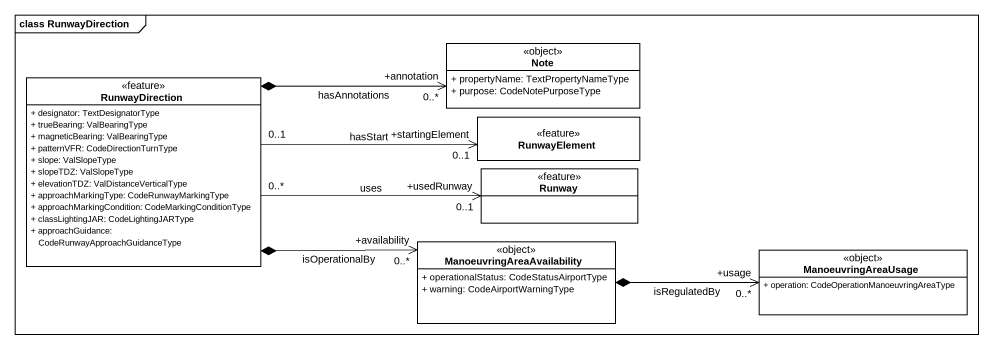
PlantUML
@startuml
mainframe class RunwayDirection
hide circle
hide empty members
skinparam classAttributeIconSize 0
class "Note" as Note_ <<object>> #FFFFFF {
  + propertyName: TextPropertyNameType
  + purpose: CodeNotePurposeType
}
class RunwayDirection <<feature>> {
  + designator: TextDesignatorType
  + trueBearing: ValBearingType
  + magneticBearing: ValBearingType
  + patternVFR: CodeDirectionTurnType
  + slope: ValSlopeType
  + slopeTDZ: ValSlopeType
  + elevationTDZ: ValDistanceVerticalType
  + approachMarkingType: CodeRunwayMarkingType
  + approachMarkingCondition: CodeMarkingConditionType
  + classLightingJAR: CodeLightingJARType
  + approachGuidance: CodeRunwayApproachGuidanceType
}
class RunwayElement <<feature>>
class Runway <<feature>>
class ManoeuvringAreaAvailability <<object>> #FFFFFF {
  + operationalStatus: CodeStatusAirportType
  + warning: CodeAirportWarningType
}
class ManoeuvringAreaUsage <<object>> #FFFFFF {
  + operation: CodeOperationManoeuvringAreaType
}
RunwayDirection *-right-> "+annotation\n0..*" Note_ : hasAnnotations
RunwayDirection "0..1" -right-> "+startingElement\n0..1" RunwayElement : hasStart
RunwayDirection "0..*" -right-> "+usedRunway\n0..1" Runway : uses
RunwayDirection *-right-> "+availability\n0..*" ManoeuvringAreaAvailability : isOperationalBy
ManoeuvringAreaAvailability *-right-> "+usage\n0..*" ManoeuvringAreaUsage : isRegulatedBy
@enduml
